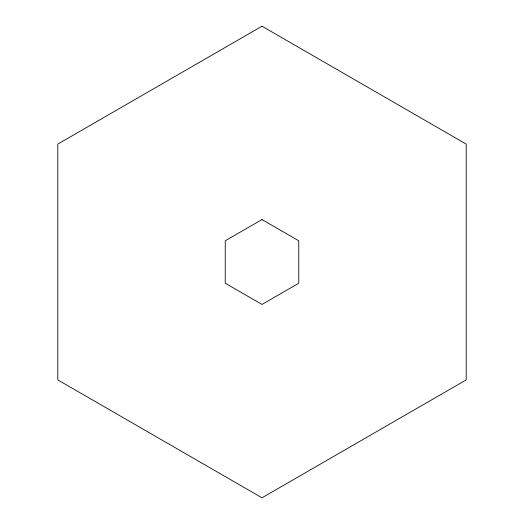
<?xml version="1.0" encoding="UTF-8"?>
<svg xmlns="http://www.w3.org/2000/svg" width="524" height="524" viewBox="0 0 524 524"><rect width="100%" height="100%" fill="white"/><g stroke="black" fill="none" stroke-linecap="round" stroke-linejoin="round"><path stroke-width="0.79" d="M262 26.2L57.791 144.1L57.791 379.9L262 497.8L466.209 379.9L466.209 144.1L262 26.2M262 219.556L225.241 240.778L225.241 283.222L262 304.444L298.759 283.222L298.759 240.778L262 219.556"/></g></svg>
